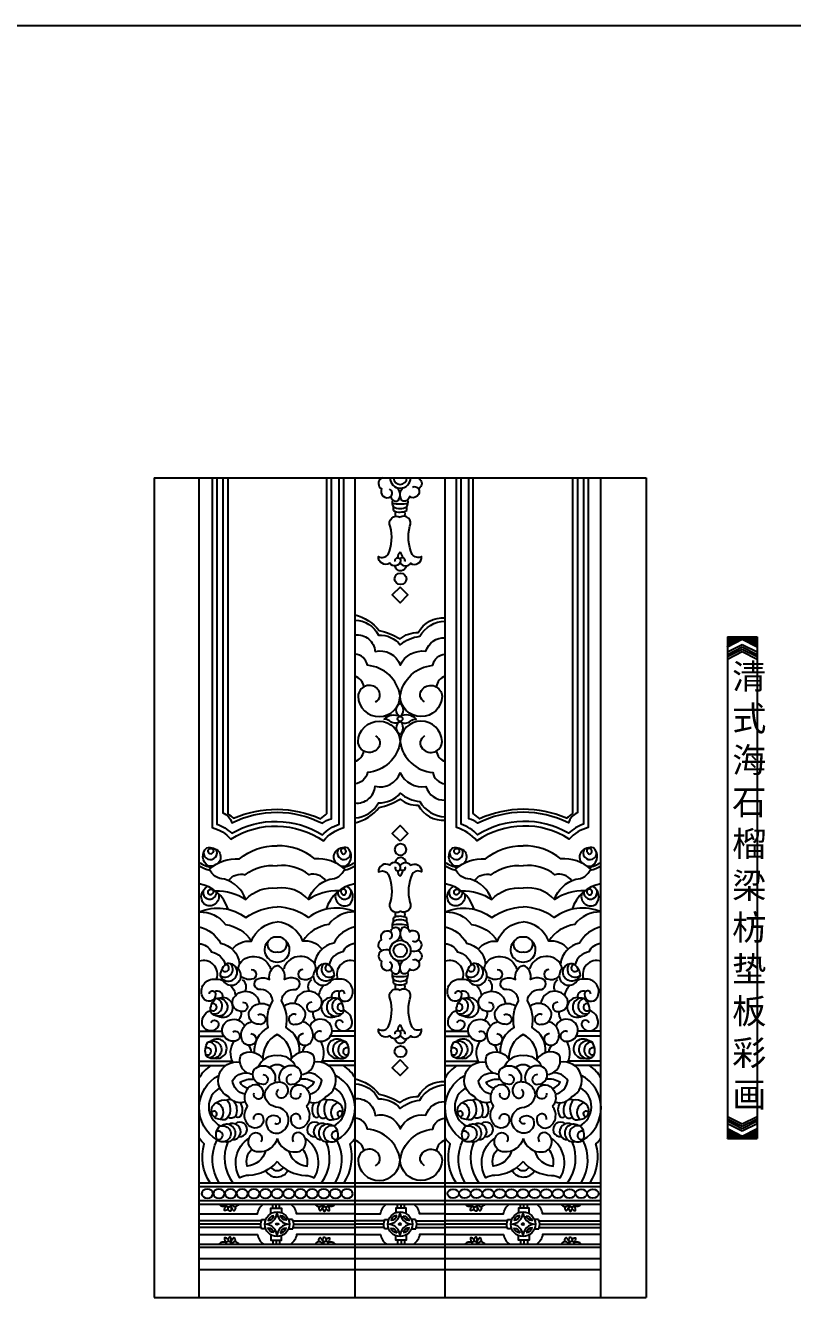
# Model space of a CAD drawing. Extents: x -66030 to 95157, y -13132 to 45879.
# Drawn here: x -26928 to -25992, y 4383 to 5934 of the extents above; entities that cross this region are included whole.
import ezdxf

# ---------------------------------------------------------------- set-up
doc = ezdxf.new("R2010")
doc.units = 0
doc.header["$LTSCALE"] = 100
doc.header["$MEASUREMENT"] = 0
for name, color, linetype in [('3', 11, 'CONTINUOUS'), ('4', 121, 'CONTINUOUS'), ('7', 105, 'CONTINUOUS'), ('TEXT', 105, 'CONTINUOUS')]:
    doc.layers.add(name, color=color, linetype=linetype)
doc.styles.add('HZ', font='simhei.ttf')

# ---------------------------------------------------------------- blocks, each defined once
blk = doc.blocks.new('A$C7AD23650')
at = {"layer": '3'}
for p, q in [((55, 325.1), (83.1, 325.1)), ((55, 318.8), (85.2, 318.8)), ((245, 318.8), (214.8, 318.8)), ((245, 325.1), (216.9, 325.1)), ((355, 325.1), (383.1, 325.1)), ((355, 318.8), (385.2, 318.8)), ((545, 318.8), (514.8, 318.8)), ((545, 325.1), (516.9, 325.1)), ((55, 288.5), (95.2, 288.5)), ((55, 283.1), (87.3, 283.1)), ((245, 288.5), (204.8, 288.5)), ((245, 283.1), (212.7, 283.1)), ((355, 288.5), (395.2, 288.5)), ((355, 283.1), (387.3, 283.1)), ((545, 288.5), (504.8, 288.5)), ((545, 283.1), (512.7, 283.1)), ((55, 139.9), (545, 139.9)), ((55, 135.5), (545, 135.5)), ((55, 118.4), (545, 118.4)), ((55, 114), (545, 114)), ((144.7, 108.9), (144.7, 114)), ((148.9, 108.9), (148.9, 114)), ((153.1, 108.9), (153.1, 114)), ((296.9, 108.9), (296.9, 114)), ((301.1, 108.9), (301.1, 114)), ((305.3, 108.9), (305.3, 114)), ((446.9, 108.9), (446.9, 114)), ((451.1, 108.9), (451.1, 114)), ((455.3, 108.9), (455.3, 114)), ((130.3, 93.5), (55, 93.5)), ((169.7, 93.5), (245, 93.5)), ((280.3, 93.5), (245, 93.5)), ((319.7, 93.5), (355, 93.5)), ((430.3, 93.5), (355, 93.5)), ((469.7, 93.5), (545, 93.5)), ((129.6, 89.5), (55, 89.5)), ((130.2, 85.6), (55, 85.6)), ((169.8, 85.6), (245, 85.6)), ((170.4, 89.5), (245, 89.5)), ((279.6, 89.5), (245, 89.5)), ((280.2, 85.6), (245, 85.6)), ((319.8, 85.6), (355, 85.6)), ((320.4, 89.5), (355, 89.5)), ((429.6, 89.5), (355, 89.5)), ((430.2, 85.6), (355, 85.6)), ((469.8, 85.6), (545, 85.6)), ((470.4, 89.5), (545, 89.5)), ((55, 65.1), (545, 65.1)), ((144.7, 70.1), (144.7, 65.1)), ((148.9, 70.1), (148.9, 65.1)), ((153.1, 70.1), (153.1, 65.1)), ((296.9, 70.1), (296.9, 65.1)), ((301.1, 70.1), (301.1, 65.1)), ((305.3, 70.1), (305.3, 65.1)), ((446.9, 70.1), (446.9, 65.1)), ((451.1, 70.1), (451.1, 65.1)), ((455.3, 70.1), (455.3, 65.1)), ((55, 61.7), (545, 61.7)), ((55, 47.7), (545, 47.7)), ((55, 34.2), (545, 34.2))]:
    blk.add_line(p, q, dxfattribs=at)
for points in [[(70.7, 1000), (70.7, 573.3, -0.144942), (93.7, 559.3, -0.303283), (206.4, 557, -0.160674), (231.3, 573.3), (231.3, 1000)], [(76.4, 1000), (76.4, 577.5, -0.101346), (94.6, 566.4, -0.278829), (205.4, 564.5, -0.11463), (225.6, 577.5), (225.6, 1000)], [(83.6, 1000), (83.6, 591.5, -0.239525), (94.6, 579, -0.239164), (205.2, 578.6, -0.133962), (216.3, 584.1), (216.3, 1000)], [(89.9, 1000), (89.9, 590.4, 0.01542), (97, 584.7, -0.212048), (203, 584.1, 0.016851), (210.8, 590.4), (210.8, 1000)], [(278.4, 1000, 0.022988), (277.4, 999.5, 0.607713), (277.5, 986.8, 0.778344), (288.6, 977.1, 0.538411), (297.7, 972.3, 0.433934), (295.1, 988.5)], [(321.6, 1000, -0.022988), (322.6, 999.5, -0.607713), (322.5, 986.8, -0.778344), (311.4, 977.1, -0.538411), (302.3, 972.3, -0.4155), (304.3, 988.1, -0.4155)], [(529.3, 1000), (529.3, 573.3, 0.144942), (506.3, 559.3, 0.303283), (393.6, 557, 0.160674), (368.7, 573.3), (368.7, 1000)], [(523.6, 1000), (523.6, 577.5, 0.101346), (505.4, 566.4, 0.278829), (394.6, 564.5, 0.11463), (374.4, 577.5), (374.4, 1000)], [(516.4, 1000), (516.4, 591.5, 0.239525), (505.4, 579, 0.239164), (394.8, 578.6, 0.133962), (383.7, 584.1), (383.7, 1000)], [(510.1, 1000), (510.1, 590.4, -0.01542), (503, 584.7, 0.212048), (397, 584.1, -0.016851), (389.2, 590.4), (389.2, 1000)], [(294.3, 897.9, -1.374883), (300.5, 898.7, -0.71674), (287.4, 895.9, -0.622522), (273.7, 904.1, 0.398775), (285.3, 906.6, 0.174498), (288, 940.9, -0.756479), (300, 951.9)], [(300, 896.9, 0.621469), (312.6, 895.9, 0.622522), (326.3, 904.1, -0.398775), (314.7, 906.6, -0.174498), (312, 940.9, 0.756479), (300, 951.9)], [(305.7, 897.9, 0.936639), (300, 901.1, 0.936639)], [(307.4, 892.4, -0.330364), (301.7, 886.6, -0.435123), (294.1, 892.4, -0.435123)], [(245, 832.7, -0.168603), (274.4, 813.8, -0.092819), (300, 803.6, -0.183245), (322.1, 811.2, -0.301285), (355, 829.2)], [(245, 826.5, -0.270596), (273.7, 808.2, -0.231525), (300.2, 796.4, -0.146578), (324, 806.7, -0.261782), (355, 825.3)], [(245, 808.4, -0.42674), (269.5, 788.1, -0.395085), (300, 771.5, -0.32718), (331.5, 788.5, -0.343086), (355, 804.9)], [(270.1, 726.7, 0.513493), (272.6, 742.3, 0.67295), (248.8, 733.6, 0.979265), (300, 733.9, 0.349261), (260.1, 771.3, 0.347205), (245, 784.8)], [(329.9, 726.7, -0.513493), (327.4, 742.3, -0.67295), (351.2, 733.6, -0.979265), (300, 733.9, -0.349261), (339.9, 771.3, -0.347205), (355, 784.8)], [(270.1, 685.1, -0.513493), (272.6, 669.5, -0.67295), (248.8, 678.2, -0.979265), (300, 677.9, -0.349261), (260.1, 640.5, -0.347205), (245, 626.9)], [(300, 702.9, -0.372567), (287, 703.5, 0.161904), (280.4, 705.7, -0.337753), (300, 708.9, -0.337753)], [(300, 702.9, 0.372567), (313, 703.5, -0.161904), (319.6, 705.7, 0.337753), (300, 708.9, 0.337753)], [(329.9, 685.1, 0.513493), (327.4, 669.5, 0.67295), (351.2, 678.2, 0.979265), (300, 677.9, 0.349261), (339.9, 640.5, 0.347205), (355, 626.9)], [(245, 603.4, 0.42674), (269.5, 623.7, 0.395085), (300, 640.3, 0.32718), (331.5, 623.3, 0.343086), (355, 606.9)], [(245, 585.3, 0.270596), (273.7, 603.6, 0.231525), (300.2, 615.3, 0.146578), (324, 605.1, 0.261782), (355, 586.5)], [(245, 579.1, 0.168603), (274.4, 597.9, 0.092819), (300, 608.2, 0.183245), (322.1, 600.6, 0.301285), (355, 582.6)], [(72.3, 526.5, -0.144837), (65.9, 526.8, -0.492544), (64.1, 548.7, -0.26723), (79.2, 543.9, -0.33806), (78.2, 530, -0.33806)], [(111.8, 485.6, 0.233959), (85.7, 510.6, -0.302005), (67.5, 522.6, -0.209169), (104, 535.1, -0.180967), (150, 551.1, -0.180967)], [(188.2, 485.6, -0.233959), (214.3, 510.6, 0.302005), (232.5, 522.6, 0.209169), (196, 535.1, 0.180967), (150, 551.1, 0.180967)], [(227.7, 526.5, 0.144837), (234.1, 526.8, 0.492544), (235.9, 548.7, 0.26723), (220.8, 543.9, 0.33806), (221.8, 530, 0.33806)], [(372.3, 526.5, -0.144837), (365.9, 526.8, -0.492544), (364.1, 548.7, -0.26723), (379.2, 543.9, -0.33806), (378.2, 530, -0.33806)], [(411.8, 485.6, 0.233959), (385.7, 510.6, -0.302005), (367.5, 522.6, -0.209169), (404, 535.1, -0.180967), (450, 551.1, -0.180967)], [(488.2, 485.6, -0.233959), (514.3, 510.6, 0.302005), (532.5, 522.6, 0.209169), (496, 535.1, 0.180967), (450, 551.1, 0.180967)], [(527.7, 526.5, 0.144837), (534.1, 526.8, 0.492544), (535.9, 548.7, 0.26723), (520.8, 543.9, 0.33806), (521.8, 530, 0.33806)], [(294.3, 525.4, 1.374883), (300.5, 524.6, 0.71674), (287.4, 527.4, 0.622522), (273.7, 519.2, -0.398775), (285.3, 516.7, -0.174498), (288, 482.4, 0.756479), (300, 471.4)], [(307.4, 530.9, 0.330364), (301.7, 536.7, 0.435123), (294.1, 530.9, 0.435123)], [(300, 526.4, -0.621469), (312.6, 527.4, -0.622522), (326.3, 519.2, 0.398775), (314.7, 516.7, 0.174498), (312, 482.4, -0.756479), (300, 471.4)], [(90.9, 508.6, -0.318142), (111.1, 515.9, -0.199942), (150, 526.7, -0.199942)], [(209.1, 508.6, 0.318142), (188.9, 515.9, 0.199942), (150, 526.7, 0.199942)], [(305.7, 525.4, -0.936639), (300, 522.3, -0.936639)], [(390.9, 508.6, -0.318142), (411.1, 515.9, -0.199942), (450, 526.7, -0.199942)], [(509.1, 508.6, 0.318142), (488.9, 515.9, 0.199942), (450, 526.7, 0.199942)], [(78.5, 492.7, -0.718968), (61, 480, -0.492544), (65.3, 501.6, -0.492544)], [(74.8, 496.3, -0.154117), (111.8, 485.6, -0.248551), (150, 499.4, -0.248551)], [(225.2, 496.3, 0.154117), (188.2, 485.6, 0.248551), (150, 499.4, 0.248551)], [(221.5, 492.7, 0.718968), (239, 480, 0.492544), (234.7, 501.6, 0.492544)], [(378.5, 492.7, -0.718968), (361, 480, -0.492544), (365.3, 501.6, -0.492544)], [(374.8, 496.3, -0.154117), (411.8, 485.6, -0.248551), (450, 499.4, -0.248551)], [(525.2, 496.3, 0.154117), (488.2, 485.6, 0.248551), (450, 499.4, 0.248551)], [(521.5, 492.7, 0.718968), (539, 480, 0.492544), (534.7, 501.6, 0.492544)], [(55, 470.5, -0.270904), (111.9, 463.6, -0.14965), (150, 476.5, -0.14965)], [(55, 470.5, -0.243542), (87, 455.2, -0.217148), (118.6, 434.8)], [(245, 470.5, 0.270904), (188.1, 463.6, 0.14965), (150, 476.5, 0.14965)], [(245, 470.5, 0.243542), (213, 455.2, 0.217148), (181.4, 434.8)], [(355, 470.5, -0.270904), (411.9, 463.6, -0.14965), (450, 476.5, -0.14965)], [(355, 470.5, -0.243542), (387, 455.2, -0.217148), (418.6, 434.8)], [(545, 470.5, 0.270904), (488.1, 463.6, 0.14965), (450, 476.5, 0.14965)], [(545, 470.5, 0.243542), (513, 455.2, 0.217148), (481.4, 434.8)], [(55, 452.2, -0.218162), (81, 432.5, -0.3242), (104.3, 407.1)], [(95.2, 425.2, -0.248361), (118.6, 434.8, -0.28175), (150, 458.4, -0.278995)], [(204.8, 425.2, 0.248361), (181.4, 434.8, 0.28175), (150, 458.4, 0.278995)], [(245, 452.2, 0.218162), (219, 432.5, 0.3242), (195.7, 407.1)], [(278.4, 423.3, -0.022988), (277.4, 423.8, -0.607713), (277.5, 436.5, -0.778344), (288.6, 446.2, -0.538411), (297.7, 451.1, -0.433934), (295.1, 434.8)], [(312.9, 423.1, 0.217049), (322.6, 423.8, 0.607713), (322.5, 436.5, 0.778344), (311.4, 446.2, 0.538411), (302.3, 451.1, 0.4155), (304.3, 435.2, 0.4155)], [(355, 452.2, -0.218162), (381, 432.5, -0.3242), (404.3, 407.1)], [(395.2, 425.2, -0.248361), (418.6, 434.8, -0.28175), (450, 458.4, -0.278995)], [(504.8, 425.2, 0.248361), (481.4, 434.8, 0.28175), (450, 458.4, 0.278995)], [(545, 452.2, 0.218162), (519, 432.5, 0.3242), (495.7, 407.1)], [(55, 431.7, -0.296073), (69.7, 421.6, -0.309907), (86.8, 405.8)], [(245, 431.7, 0.296073), (230.3, 421.6, 0.309907), (213.2, 405.8)], [(287.6, 423.3, 0.228396), (277.4, 422.8, 0.607713), (277.5, 410.2, 0.778344), (288.6, 400.5, 0.538411), (297.7, 395.6, 0.433934), (295.1, 411.8)], [(321.6, 423.3, -0.022988), (322.6, 422.8, -0.607713), (322.5, 410.2, -0.778344), (311.4, 400.5, -0.538411), (302.3, 395.6, -0.4155), (304.3, 411.4, -0.4155)], [(355, 431.7, -0.296073), (369.7, 421.6, -0.309907), (386.8, 405.8)], [(545, 431.7, 0.296073), (530.3, 421.6, 0.309907), (513.2, 405.8)], [(102.8, 400.7, -0.142066), (104.6, 407.7, -0.615702), (142, 401)], [(122.6, 298.8, -0.301709), (139.1, 329.3, -0.188393), (144.6, 362.2, 0.438825), (127.2, 375.8, -0.761158), (127.8, 389.4, -0.20401), (140.8, 388.1, -0.372331), (150, 405.3, -0.372331)], [(177.4, 298.8, 0.301709), (160.9, 329.3, 0.188393), (155.4, 362.2, -0.438825), (172.8, 375.8, 0.761158), (172.2, 389.4, 0.20401), (159.2, 388.1, 0.372331), (150, 405.3, 0.372331)], [(197.2, 400.7, 0.142066), (195.4, 407.7, 0.615702), (158, 401)], [(402.8, 400.7, -0.142066), (404.6, 407.7, -0.615702), (442, 401)], [(422.6, 298.8, -0.301709), (439.1, 329.3, -0.188393), (444.6, 362.2, 0.438825), (427.2, 375.8, -0.761158), (427.8, 389.4, -0.20401), (440.8, 388.1, -0.372331), (450, 405.3, -0.372331)], [(477.4, 298.8, 0.301709), (460.9, 329.3, 0.188393), (455.4, 362.2, -0.438825), (472.8, 375.8, 0.761158), (472.2, 389.4, 0.20401), (459.2, 388.1, 0.372331), (450, 405.3, 0.372331)], [(497.2, 400.7, 0.142066), (495.4, 407.7, 0.615702), (458, 401)], [(67.5, 370.6, -1.043854), (74.9, 369.9, -0.798648), (59.9, 365.5, -0.585337), (72.6, 388.4, -0.116131), (83.8, 387, -0.116131)], [(118.5, 400.2, -0.977077), (118.8, 388.3, -0.279055), (105.9, 392.6, -0.279055)], [(181.5, 400.2, 0.977077), (181.2, 388.3, 0.279055), (194.1, 392.6, 0.279055)], [(232.5, 370.6, 1.043854), (225.1, 369.9, 0.798648), (240.1, 365.5, 0.585337), (227.4, 388.4, 0.116131), (216.2, 387, 0.116131)], [(367.5, 370.6, -1.043854), (374.9, 369.9, -0.798648), (359.9, 365.5, -0.585337), (372.6, 388.4, -0.116131), (383.8, 387, -0.116131)], [(418.5, 400.2, -0.977077), (418.8, 388.3, -0.279055), (405.9, 392.6, -0.279055)], [(481.5, 400.2, 0.977077), (481.2, 388.3, 0.279055), (494.1, 392.6, 0.279055)], [(532.5, 370.6, 1.043854), (525.1, 369.9, 0.798648), (540.1, 365.5, 0.585337), (527.4, 388.4, 0.116131), (516.2, 387, 0.116131)], [(93, 381, -0.143525), (99.4, 368.6)], [(107.8, 360.2, -1.146999), (107.1, 349.1, -0.531474), (96, 363.5, -0.768146), (128.4, 358.6)], [(192.2, 360.2, 1.146999), (192.9, 349.1, 0.531474), (204, 363.5, 0.768146), (171.6, 358.6)], [(207, 381, 0.143525), (200.6, 368.6)], [(294.3, 321.2, -1.374883), (300.5, 322, -0.71674), (287.4, 319.2, -0.622522), (273.7, 327.4, 0.398775), (285.3, 329.9, 0.174498), (288, 364.2, -0.756479), (300, 375.2)], [(300, 320.2, 0.621469), (312.6, 319.2, 0.622522), (326.3, 327.4, -0.398775), (314.7, 329.9, -0.174498), (312, 364.2, 0.756479), (300, 375.2)], [(393, 381, -0.143525), (399.4, 368.6)], [(407.8, 360.2, -1.146999), (407.1, 349.1, -0.531474), (396, 363.5, -0.768146), (428.4, 358.6)], [(492.2, 360.2, 1.146999), (492.9, 349.1, 0.531474), (504, 363.5, 0.768146), (471.6, 358.6)], [(507, 381, 0.143525), (500.6, 368.6)], [(126.6, 344.9, -1.492313), (128.1, 333.5, -0.478662), (115.5, 347.7, -0.503853), (141.3, 355.5, -0.503853)], [(173.4, 344.9, 1.492313), (171.9, 333.5, 0.478662), (184.5, 347.7, 0.503853), (158.7, 355.5, 0.503853)], [(426.6, 344.9, -1.492313), (428.1, 333.5, -0.478662), (415.5, 347.7, -0.503853), (441.3, 355.5, -0.503853)], [(473.4, 344.9, 1.492313), (471.9, 333.5, 0.478662), (484.5, 347.7, 0.503853), (458.7, 355.5, 0.503853)], [(69.5, 335.1, -0.967728), (78.6, 332.4, -0.676512), (59.2, 331.5, -0.411612), (68.8, 350.2, -0.407549)], [(230.5, 335.1, 0.967728), (221.4, 332.4, 0.676512), (240.8, 331.5, 0.411612), (231.2, 350.2, 0.407549)], [(369.5, 335.1, -0.967728), (378.6, 332.4, -0.676512), (359.2, 331.5, -0.411612), (368.8, 350.2, -0.407549)], [(530.5, 335.1, 0.967728), (521.4, 332.4, 0.676512), (540.8, 331.5, 0.411612), (531.2, 350.2, 0.407549)], [(95.9, 324.3, -1.174325), (99.3, 313, -0.964778), (92.6, 338.9, -0.363725), (110.2, 331.2)], [(117.8, 322, -0.882746), (119.2, 308.5, -0.408674), (107.5, 313.5, -0.464384), (119.3, 336.7)], [(182.2, 322, 0.882746), (180.8, 308.5, 0.408674), (192.5, 313.5, 0.464384), (180.7, 336.7)], [(204.1, 324.3, 1.174325), (200.7, 313, 0.964778), (207.4, 338.9, 0.363725), (189.8, 331.2)], [(395.9, 324.3, -1.174325), (399.3, 313, -0.964778), (392.6, 338.9, -0.363725), (410.2, 331.2)], [(417.8, 322, -0.882746), (419.2, 308.5, -0.408674), (407.5, 313.5, -0.464384), (419.3, 336.7)], [(482.2, 322, 0.882746), (480.8, 308.5, 0.408674), (492.5, 313.5, 0.464384), (480.7, 336.7)], [(504.1, 324.3, 1.174325), (500.7, 313, 0.964778), (507.4, 338.9, 0.363725), (489.8, 331.2)], [(307.4, 315.7, -0.330364), (301.7, 309.9, -0.435123), (294.1, 315.7, -0.435123)], [(305.7, 321.2, 0.936639), (300, 324.4, 0.936639)], [(119.8, 272.2, -0.500685), (106, 296.3, -0.413911), (132.8, 291.3)], [(180.2, 272.2, 0.500685), (194, 296.3, 0.413911), (167.2, 291.3)], [(419.8, 272.2, -0.500685), (406, 296.3, -0.413911), (432.8, 291.3)], [(480.2, 272.2, 0.500685), (494, 296.3, 0.413911), (467.2, 291.3)], [(111, 238.8, -0.330786), (90.5, 245.1, -0.867877), (104.7, 287.1)], [(132.4, 272, -1.14868), (131.5, 260.2, -0.5582), (122.1, 278.1, -0.814756), (146.9, 263.4)], [(167.6, 272, 1.14868), (168.5, 260.2, 0.5582), (177.9, 278.1, 0.814756), (153.1, 263.4)], [(189, 238.8, 0.330786), (209.5, 245.1, 0.867877), (195.3, 287.1)], [(411, 238.8, -0.330786), (390.5, 245.1, -0.867877), (404.7, 287.1)], [(432.4, 272, -1.14868), (431.5, 260.2, -0.5582), (422.1, 278.1, -0.814756), (446.9, 263.4)], [(467.6, 272, 1.14868), (468.5, 260.2, 0.5582), (477.9, 278.1, 0.814756), (453.1, 263.4)], [(489, 238.8, 0.330786), (509.5, 245.1, 0.867877), (495.3, 287.1)], [(79.3, 139.9, -0.268718), (77, 192.3, -0.585413), (79, 271.1)], [(110.7, 248.1, -0.325054), (95.5, 264.8, -0.279885), (113.8, 274.1)], [(114.2, 255.1, -0.211226), (104.8, 262.6, -0.164638), (121.8, 266.5)], [(185.8, 255.1, 0.211226), (195.2, 262.6, 0.164638), (178.2, 266.5)], [(189.3, 248.1, 0.325054), (204.5, 264.8, 0.279885), (186.2, 274.1)], [(220.7, 139.9, 0.268718), (223, 192.3, 0.585413), (221, 271.1)], [(245, 266.9, -0.168603), (274.4, 248.1, -0.092819), (300, 237.8, -0.183245), (322.1, 245.4, -0.301285), (355, 263.4)], [(379.3, 139.9, -0.268718), (377, 192.3, -0.585413), (379, 271.1)], [(410.7, 248.1, -0.325054), (395.5, 264.8, -0.279885), (413.8, 274.1)], [(414.2, 255.1, -0.211226), (404.8, 262.6, -0.164638), (421.8, 266.5)], [(485.8, 255.1, 0.211226), (495.2, 262.6, 0.164638), (478.2, 266.5)], [(489.3, 248.1, 0.325054), (504.5, 264.8, 0.279885), (486.2, 274.1)], [(520.7, 139.9, 0.268718), (523, 192.3, 0.585413), (521, 271.1)], [(121.5, 249.3, 1.052729), (133.1, 247.6, 0.687027), (117, 257.7, 0.425033), (114, 233.2)], [(147.3, 212.6, 0.831824), (153, 219, 0.427053), (138, 218.6, 0.809719), (157.5, 203.4, 0.643872), (151.5, 232, -0.368694), (134.9, 247.2, -0.461683), (156.4, 262.5, -0.604533), (158.7, 244.4, -1.009694), (151.9, 253.9, -1.009694)], [(178.5, 249.3, -1.052729), (166.9, 247.6, -0.687027), (183, 257.7, -0.425033), (186, 233.2)], [(245, 260.7, -0.270596), (273.7, 242.4, -0.231525), (300.2, 230.6, -0.146578), (324, 240.9, -0.261782), (355, 259.5)], [(421.5, 249.3, 1.052729), (433.1, 247.6, 0.687027), (417, 257.7, 0.425033), (414, 233.2)], [(452.7, 212.6, -0.831824), (447, 219, -0.427053), (462, 218.6, -0.809719), (442.5, 203.4, -0.643872), (448.5, 232, 0.368694), (465.1, 247.2, 0.461683), (443.6, 262.5, 0.604533), (441.3, 244.4, 1.009694), (448.1, 253.9, 1.009694)], [(478.5, 249.3, -1.052729), (466.9, 247.6, -0.687027), (483, 257.7, -0.425033), (486, 233.2)], [(76.2, 238, -0.224243), (89.1, 240.7, -0.308777), (90.1, 220, -0.401958), (81, 217.4)], [(97.3, 239.5, -0.263524), (99.2, 221.2, -0.407376), (90.1, 220)], [(104.8, 237.8, -0.301709), (105, 221, -0.424725), (99.2, 221.2, -0.424725)], [(121.5, 217.2, -1.052729), (133.1, 218.8, -0.687027), (117, 208.8, -0.425033), (114, 233.2)], [(178.5, 217.2, 1.052729), (166.9, 218.8, 0.687027), (183, 208.8, 0.425033), (186, 233.2)], [(195.2, 237.8, 0.301709), (195, 221, 0.424725), (200.8, 221.2, 0.424725)], [(202.7, 239.5, 0.263524), (200.8, 221.2, 0.407376), (209.9, 220)], [(223.8, 238, 0.224243), (210.9, 240.7, 0.308777), (209.9, 220, 0.401958), (219, 217.4)], [(245, 242.6, -0.42674), (269.5, 222.3, -0.395085), (300, 205.7, -0.32718), (331.5, 222.7, -0.343086), (355, 239.1)], [(376.2, 238, -0.224243), (389.1, 240.7, -0.308777), (390.1, 220, -0.401958), (381, 217.4)], [(397.3, 239.5, -0.263524), (399.2, 221.2, -0.407376), (390.1, 220)], [(404.8, 237.8, -0.301709), (405, 221, -0.424725), (399.2, 221.2, -0.424725)], [(421.5, 217.2, -1.052729), (433.1, 218.8, -0.687027), (417, 208.8, -0.425033), (414, 233.2)], [(478.5, 217.2, 1.052729), (466.9, 218.8, 0.687027), (483, 208.8, 0.425033), (486, 233.2)], [(495.2, 237.8, 0.301709), (495, 221, 0.424725), (500.8, 221.2, 0.424725)], [(502.7, 239.5, 0.263524), (500.8, 221.2, 0.407376), (509.9, 220)], [(523.8, 238, 0.224243), (510.9, 240.7, 0.308777), (509.9, 220, 0.401958), (519, 217.4)], [(270.1, 160.9, 0.513493), (272.6, 176.5, 0.67295), (248.8, 167.8, 0.979265), (300, 168.1, 0.349261), (260.1, 205.5, 0.347205), (245, 219)], [(329.9, 160.9, -0.513493), (327.4, 176.5, -0.67295), (351.2, 167.8, -0.979265), (300, 168.1, -0.349261), (339.9, 205.5, -0.347205), (355, 219)], [(68.3, 139.9, -0.217152), (61.1, 187.4, -0.05955), (55, 194.5)], [(150, 166.2, -0.216315), (115.4, 149, 0.15122), (104.7, 145.9, -0.405761), (115.9, 194.6)], [(150, 194.2, -0.368634), (126.8, 177.7, -0.656915), (118.8, 199, -0.917476), (130.3, 189.9, -0.917476)], [(150, 194.2, 0.368634), (173.2, 177.7, 0.656915), (181.2, 199, 0.917476), (169.7, 189.9, 0.917476)], [(150, 166.2, 0.216315), (184.6, 149, -0.15122), (195.3, 145.9, 0.405761), (184.1, 194.6)], [(231.7, 139.9, 0.217152), (238.9, 187.4, 0.05955), (245, 194.5)], [(368.3, 139.9, -0.217152), (361.1, 187.4, -0.05955), (355, 194.5)], [(450, 166.2, -0.216315), (415.4, 149, 0.15122), (404.7, 145.9, -0.405761), (415.9, 194.6)], [(450, 194.2, -0.368634), (426.8, 177.7, -0.656915), (418.8, 199, -0.917476), (430.3, 189.9, -0.917476)], [(450, 194.2, 0.368634), (473.2, 177.7, 0.656915), (481.2, 199, 0.917476), (469.7, 189.9, 0.917476)], [(450, 166.2, 0.216315), (484.6, 149, -0.15122), (495.3, 145.9, 0.405761), (484.1, 194.6)], [(531.7, 139.9, 0.217152), (538.9, 187.4, 0.05955), (545, 194.5)], [(136, 178.9, -0.310235), (113.5, 160.5, -0.261561), (119, 180.9, -0.261561)], [(164, 178.9, 0.310235), (186.5, 160.5, 0.261561), (181, 180.9, 0.261561)], [(436, 178.9, -0.310235), (413.5, 160.5, -0.261561), (419, 180.9, -0.261561)], [(464, 178.9, 0.310235), (486.5, 160.5, 0.261561), (481, 180.9, 0.261561)], [(55, 102), (126.2, 102, -0.206223), (133.3, 114)], [(90.1, 108.4, -0.305876), (86, 106.2, -0.218971), (87.9, 112)], [(93.3, 112, -0.265395), (93.1, 105.3, -0.534447), (90.6, 110.6, -0.412518)], [(98.6, 111.1, -0.402666), (97.3, 105.7, -0.08681), (93.3, 112, -0.261775)], [(245, 102), (173.8, 102, 0.206223), (166.7, 114)], [(201.4, 111.1, 0.402666), (202.7, 105.7, 0.08681), (206.7, 112, 0.261775)], [(206.7, 112, 0.265395), (206.9, 105.3, 0.534447), (209.4, 110.6, 0.412518)], [(209.9, 108.4, 0.305876), (214, 106.2, 0.218971), (212.1, 112)], [(245, 102), (276.2, 102, -0.206223), (283.3, 114)], [(355, 102), (323.8, 102, 0.206223), (316.7, 114)], [(355, 102), (426.2, 102, -0.206223), (433.3, 114)], [(390.1, 108.4, -0.305876), (386, 106.2, -0.218971), (387.9, 112)], [(393.3, 112, -0.265395), (393.1, 105.3, -0.534447), (390.6, 110.6, -0.412518)], [(398.6, 111.1, -0.402666), (397.3, 105.7, -0.08681), (393.3, 112, -0.261775)], [(545, 102), (473.8, 102, 0.206223), (466.7, 114)], [(501.4, 111.1, 0.402666), (502.7, 105.7, 0.08681), (506.7, 112, 0.261775)], [(506.7, 112, 0.265395), (506.9, 105.3, 0.534447), (509.4, 110.6, 0.412518)], [(509.9, 108.4, 0.305876), (514, 106.2, 0.218971), (512.1, 112)], [(55, 77), (126.2, 77, 0.206223), (133.3, 65.1)], [(90.1, 70.7, 0.305876), (86, 72.9, 0.218971), (87.9, 67.1)], [(93.3, 67, 0.265395), (93.1, 73.8, 0.534447), (90.6, 68.5, 0.412518)], [(98.6, 68, 0.402666), (97.3, 73.4, 0.08681), (93.3, 67, 0.261775)], [(245, 77), (173.8, 77, -0.206223), (166.7, 65.1)], [(201.4, 68, -0.402666), (202.7, 73.4, -0.08681), (206.7, 67, -0.261775)], [(206.7, 67, -0.265395), (206.9, 73.8, -0.534447), (209.4, 68.5, -0.412518)], [(209.9, 70.7, -0.305876), (214, 72.9, -0.218971), (212.1, 67.1)], [(245, 77), (276.2, 77, 0.206223), (283.3, 65.1)], [(355, 77), (323.8, 77, -0.206223), (316.7, 65.1)], [(355, 77), (426.2, 77, 0.206223), (433.3, 65.1)], [(390.1, 70.7, 0.305876), (386, 72.9, 0.218971), (387.9, 67.1)], [(393.3, 67, 0.265395), (393.1, 73.8, 0.534447), (390.6, 68.5, 0.412518)], [(398.6, 68, 0.402666), (397.3, 73.4, 0.08681), (393.3, 67, 0.261775)], [(545, 77), (473.8, 77, -0.206223), (466.7, 65.1)], [(501.4, 68, -0.402666), (502.7, 73.4, -0.08681), (506.7, 67, -0.261775)], [(506.7, 67, -0.265395), (506.9, 73.8, -0.534447), (509.4, 68.5, -0.412518)], [(509.9, 70.7, -0.305876), (514, 72.9, -0.218971), (512.1, 67.1)]]:
    blk.add_lwpolyline(points, format="xyb", dxfattribs=at)
for points in [[(300, 866.5), (290.5, 857.1), (300, 847.6), (309.5, 857.1)], [(300, 556.8), (290.5, 566.2), (300, 575.7), (309.5, 566.2)], [(300, 289.9), (290.5, 280.4), (300, 270.9), (309.5, 280.4)]]:
    blk.add_lwpolyline(points, close=True, dxfattribs=at)
for points in [[(300, 708.9, -0.60848), (300, 724.7, -0.477111)], [(300, 702.9, 0.60848), (300, 687.1, 0.477111)], [(69.1, 541, -1.181235), (71, 547.7, -0.604484)], [(230.9, 541, 1.181235), (229, 547.7, 0.604484)], [(369.1, 541, -1.181235), (371, 547.7, -0.604484)], [(530.9, 541, 1.181235), (529, 547.7, 0.604484)], [(68, 491.3, -1.181235), (71.7, 497.3, -0.604484)], [(232, 491.3, 1.181235), (228.3, 497.3, 0.604484)], [(368, 491.3, -1.181235), (371.7, 497.3, -0.604484)], [(532, 491.3, 1.181235), (528.3, 497.3, 0.604484)], [(89.6, 407.7, 0.268816), (80.5, 392.9, 1.989112)], [(210.4, 407.7, -0.268816), (219.5, 392.9, -1.989112)], [(389.6, 407.7, 0.268816), (380.5, 392.9, 1.989112)], [(510.4, 407.7, -0.268816), (519.5, 392.9, -1.989112)], [(68.9, 348.7, -0.268816), (75.8, 365, -1.989112)], [(231.1, 348.7, 0.268816), (224.2, 365, 1.989112)], [(368.9, 348.7, -0.268816), (375.8, 365, -1.989112)], [(531.1, 348.7, 0.268816), (524.2, 365, 1.989112)], [(64, 294.4, -0.268816), (65.7, 311.7, -1.989112)], [(236, 294.4, 0.268816), (234.3, 311.7, 1.989112)], [(364, 294.4, -0.268816), (365.7, 311.7, -1.989112)], [(536, 294.4, 0.268816), (534.3, 311.7, 1.989112)], [(76.2, 238, -0.523203), (81, 217.4, -0.825432)], [(223.8, 238, 0.523203), (219, 217.4, 0.825432)], [(376.2, 238, -0.523203), (381, 217.4, -0.825432)], [(523.8, 238, 0.523203), (519, 217.4, 0.825432)], [(77, 192.3, -0.36808), (80.9, 209.4, -1.664602)], [(223, 192.3, 0.36808), (219.1, 209.4, 1.664602)], [(377, 192.3, -0.36808), (380.9, 209.4, -1.664602)], [(523, 192.3, 0.36808), (519.1, 209.4, 1.664602)], [(146.1, 99.8, 0.295115), (139, 93.9, 0.338087)], [(153.8, 100.3, -0.295115), (161, 94.5, -0.338087)], [(296.2, 100.3, 0.295115), (289, 94.5, 0.338087)], [(303.9, 99.8, -0.295115), (311, 93.9, -0.338087)], [(446.2, 100.3, 0.295115), (439, 94.5, 0.338087)], [(453.9, 99.8, -0.295115), (461, 93.9, -0.338087)], [(146.1, 79.3, -0.295115), (139, 85.1, -0.338087)], [(148.1, 89.6, -0.485564), (151.9, 89.7, -0.451815)], [(153.8, 78.7, 0.295115), (161, 84.6, 0.338087)], [(296.2, 78.7, -0.295115), (289, 84.6, -0.338087)], [(301.9, 89.6, 0.485564), (298.1, 89.7, 0.451815)], [(303.9, 79.3, 0.295115), (311, 85.1, 0.338087)], [(446.2, 78.7, -0.295115), (439, 84.6, -0.338087)], [(451.9, 89.6, 0.485564), (448.1, 89.7, 0.451815)], [(453.9, 79.3, 0.295115), (461, 85.1, 0.338087)]]:
    blk.add_lwpolyline(points, format="xyb", close=True, dxfattribs=at)
for points in [[(142.5, 102.6), (142.5, 108.9), (155.4, 108.9), (155.4, 103.6)], [(307.5, 102.6), (307.5, 108.9), (294.6, 108.9), (294.6, 103.6)], [(457.5, 102.6), (457.5, 108.9), (444.6, 108.9), (444.6, 103.6)], [(131.1, 95.1), (136, 95.1)], [(168.9, 95.1), (164, 95.1)], [(281.1, 95.1), (286, 95.1)], [(318.9, 95.1), (314, 95.1)], [(431.1, 95.1), (436, 95.1)], [(468.9, 95.1), (464, 95.1)], [(136, 83.9), (131, 83.9)], [(164, 83.9), (169, 83.9)], [(286, 83.9), (281, 83.9)], [(314, 83.9), (319, 83.9)], [(436, 83.9), (431, 83.9)], [(464, 83.9), (469, 83.9)], [(142.5, 76.5), (142.5, 70.1), (155.4, 70.1), (155.4, 75.5)], [(307.5, 76.5), (307.5, 70.1), (294.6, 70.1), (294.6, 75.5)], [(457.5, 76.5), (457.5, 70.1), (444.6, 70.1), (444.6, 75.5)]]:
    blk.add_lwpolyline(points, dxfattribs=at)
for centre, radius in [((300, 705.9), 3), ((300.2, 423.3), 12.6), ((300.2, 423.3), 8.09), ((150, 89.5), 15), ((300, 89.5), 15), ((450, 89.5), 15)]:
    blk.add_circle(centre, radius, dxfattribs=at)
for centre, radius, start, end in [((300.2, 1000), 12.6, 180, 0), ((300.2, 1000), 8.09, 180, 0), ((285, 981.1), 5.34, 312.8551, 66.9886), ((317.8, 982.6), 6.28, 42.1679, 115.3103), ((303.2, 970.6), 12.9, 168.9988, 207.6856), ((299.4, 1019.5), 51.3, 259.9511, 281.4844), ((303.5, 962.4), 11.9, 169.1408, 191.0434), ((300, 978.8), 16.4, 240.0219, 299.9781), ((296.8, 970.6), 12.9, 332.3144, 11.0012), ((296.5, 962.4), 11.9, 349.3359, 10.8592), ((299.9, 975.7), 17.5, 242.439, 298.1017), ((303.6, 956), 9.67, 161.4873, 197.5598), ((296.4, 956), 9.67, 342.4402, 18.5127), ((305.9, 902.3), 9.1, 130.2902, 178.6703), ((294.1, 902.3), 9.1, 1.3297, 49.7098), ((240, 742.6), 16.1, 9.6033, 72.0616), ((360, 742.6), 16.1, 107.9384, 170.3967), ((240, 669.2), 16.1, 287.9384, 350.3967), ((360, 669.2), 16.1, 189.6033, 252.0616), ((68.5, 542.5), 8.22, 174.6564, 32.7282), ((231.5, 542.5), 8.22, 147.2718, 5.3436), ((368.5, 542.5), 8.22, 174.6564, 32.7282), ((531.5, 542.5), 8.22, 147.2718, 5.3436), ((81.1, 573), 49.6, 238.2496, 256.9267), ((218.9, 573), 49.6, 283.0733, 301.7504), ((381.1, 573), 49.6, 238.2496, 256.9267), ((518.9, 573), 49.6, 283.0733, 301.7504), ((76.4, 562.9), 42.2, 239.5482, 258.616), ((223.6, 562.9), 42.2, 281.384, 300.4518), ((305.9, 521), 9.1, 181.3297, 229.7098), ((294.1, 521), 9.1, 310.2902, 358.6703), ((376.4, 562.9), 42.2, 239.5482, 258.616), ((523.6, 562.9), 42.2, 281.384, 300.4518), ((47.6, 460.7), 44.6, 17.0266, 80.4013), ((67.9, 494.3), 8.22, 158.7213, 4.325), ((252.4, 460.7), 44.6, 99.5987, 162.9734), ((232.1, 494.3), 8.22, 175.675, 21.2787), ((347.6, 460.7), 44.6, 17.0266, 80.4013), ((367.9, 494.3), 8.22, 158.7213, 4.325), ((552.4, 460.7), 44.6, 99.5987, 162.9734), ((532.1, 494.3), 8.22, 175.675, 21.2787), ((303.6, 467.3), 9.67, 162.4402, 198.5127), ((296.4, 467.3), 9.67, 341.4873, 17.5598), ((303.2, 452.7), 12.9, 152.3144, 191.0012), ((299.4, 403.8), 51.3, 78.5156, 100.0489), ((303.5, 460.9), 11.9, 168.9566, 190.8592), ((299.9, 447.7), 17.5, 61.8983, 117.561), ((300, 444.5), 16.4, 60.0219, 119.9781), ((296.5, 460.9), 11.9, 349.1408, 10.6641), ((296.8, 452.7), 12.9, 348.9988, 27.6856), ((149.6, 424.2), 14.9, 133.6673, 271.4424), ((147.9, 429.5), 10.2, 78.4951, 165.4939), ((152.1, 429.5), 10.2, 14.5061, 101.5049), ((150.4, 424.2), 14.9, 268.5576, 46.3327), ((285, 442.3), 5.34, 293.0114, 47.1449), ((317.8, 440.7), 6.28, 244.6897, 317.8321), ((449.6, 424.2), 14.9, 133.6673, 271.4424), ((447.9, 429.5), 10.2, 78.4951, 165.4939), ((452.1, 429.5), 10.2, 14.5061, 101.5049), ((450.4, 424.2), 14.9, 268.5576, 46.3327), ((148.1, 431.6), 10.1, 177.3762, 281.0076), ((151.9, 431.6), 10.1, 258.9924, 2.6238), ((448.1, 431.6), 10.1, 177.3762, 281.0076), ((451.9, 431.6), 10.1, 258.9924, 2.6238), ((60.4, 394.3), 16.9, 339.9199, 108.7229), ((86.5, 400.3), 9.49, 230.8883, 49.03), ((86.8, 402.2), 4.43, 200.8659, 77.844), ((213.5, 400.3), 9.49, 130.97, 309.1117), ((213.2, 402.2), 4.43, 102.156, 339.1341), ((239.6, 394.3), 16.9, 71.2771, 200.0801), ((285, 404.4), 5.34, 312.8551, 66.9886), ((317.8, 405.9), 6.28, 42.1679, 115.3103), ((360.4, 394.3), 16.9, 339.9199, 108.7229), ((386.5, 400.3), 9.49, 230.8883, 49.03), ((386.8, 402.2), 4.43, 200.8659, 77.844), ((513.5, 400.3), 9.49, 130.97, 309.1117), ((513.2, 402.2), 4.43, 102.156, 339.1341), ((539.6, 394.3), 16.9, 71.2771, 200.0801), ((94.1, 392.7), 11.8, 196.4369, 65.551), ((205.9, 392.7), 11.8, 114.449, 343.5631), ((303.2, 393.9), 12.9, 168.9988, 207.6856), ((299.4, 442.8), 51.3, 259.9511, 281.4844), ((296.8, 393.9), 12.9, 332.3144, 11.0012), ((394.1, 392.7), 11.8, 196.4369, 65.551), ((505.9, 392.7), 11.8, 114.449, 343.5631), ((76.8, 366.8), 7.07, 352.8, 115.908), ((101.8, 378.8), 10.6, 331.1934, 55.1177), ((198.2, 378.8), 10.6, 124.8823, 208.8066), ((223.2, 366.8), 7.07, 64.092, 187.2), ((303.5, 385.7), 11.9, 169.1408, 191.0434), ((300, 402.1), 16.4, 240.0219, 299.9781), ((299.9, 399), 17.5, 242.439, 298.1017), ((303.6, 379.3), 9.67, 161.4873, 197.5598), ((296.4, 379.3), 9.67, 342.4402, 18.5127), ((296.5, 385.7), 11.9, 349.3359, 10.8592), ((376.8, 366.8), 7.07, 352.8, 115.908), ((401.8, 378.8), 10.6, 331.1934, 55.1177), ((498.2, 378.8), 10.6, 124.8823, 208.8066), ((523.2, 366.8), 7.07, 64.092, 187.2), ((71.8, 354.2), 4.52, 227.8927, 104.8709), ((73.3, 355.7), 9.68, 256.7067, 74.8484), ((84.1, 353.9), 12, 240.1857, 109.2998), ((215.9, 353.9), 12, 70.7002, 299.8143), ((226.7, 355.7), 9.68, 105.1516, 283.2933), ((228.2, 354.2), 4.52, 75.1291, 312.1073), ((371.8, 354.2), 4.52, 227.8927, 104.8709), ((373.3, 355.7), 9.68, 256.7067, 74.8484), ((384.1, 353.9), 12, 240.1857, 109.2998), ((515.9, 353.9), 12, 70.7002, 299.8143), ((526.7, 355.7), 9.68, 105.1516, 283.2933), ((528.2, 354.2), 4.52, 75.1291, 312.1073), ((96.6, 346.1), 9.86, 307.7992, 17.6976), ((203.4, 346.1), 9.86, 162.3024, 232.2008), ((396.6, 346.1), 9.86, 307.7992, 17.6976), ((503.4, 346.1), 9.86, 162.3024, 232.2008), ((305.9, 325.6), 9.1, 130.2902, 178.6703), ((294.1, 325.6), 9.1, 1.3297, 49.7098), ((66.1, 302.2), 9.49, 273.8094, 91.9512), ((76.7, 303.6), 11.8, 257.2884, 126.4025), ((117.8, 298.6), 24.9, 145.421, 207.8998), ((165, 292.4), 32.4, 117.5592, 185.2065), ((135, 292.4), 32.4, 354.7935, 62.4408), ((182.2, 298.6), 24.9, 332.1002, 34.579), ((223.3, 303.6), 11.8, 53.5975, 282.7116), ((233.9, 302.2), 9.49, 88.0488, 266.1906), ((366.1, 302.2), 9.49, 273.8094, 91.9512), ((376.7, 303.6), 11.8, 257.2884, 126.4025), ((417.8, 298.6), 24.9, 145.421, 207.8998), ((465, 292.4), 32.4, 117.5592, 185.2065), ((435, 292.4), 32.4, 354.7935, 62.4408), ((482.2, 298.6), 24.9, 332.1002, 34.579), ((523.3, 303.6), 11.8, 53.5975, 282.7116), ((533.9, 302.2), 9.49, 88.0488, 266.1906), ((65.1, 300.4), 4.43, 244.9954, 121.9736), ((101, 296.9), 18.1, 8.3952, 37.3541), ((147.8, 272.5), 22.7, 84.3358, 156.2231), ((152.2, 272.5), 22.7, 23.7769, 95.6642), ((199, 296.9), 18.1, 142.6459, 171.6048), ((234.9, 300.4), 4.43, 58.0264, 295.0046), ((365.1, 300.4), 4.43, 244.9954, 121.9736), ((401, 296.9), 18.1, 8.3952, 37.3541), ((447.8, 272.5), 22.7, 84.3358, 156.2231), ((452.2, 272.5), 22.7, 23.7769, 95.6642), ((499, 296.9), 18.1, 142.6459, 171.6048), ((534.9, 300.4), 4.43, 58.0264, 295.0046), ((94.5, 245.4), 45.5, 123.9526, 150.2521), ((150.3, 268.7), 15.3, 91.2593, 128.5764), ((149.7, 268.7), 15.3, 51.4236, 88.7407), ((205.5, 245.4), 45.5, 29.7479, 56.0474), ((394.5, 245.4), 45.5, 123.9526, 150.2521), ((450.3, 268.7), 15.3, 91.2593, 128.5764), ((449.7, 268.7), 15.3, 51.4236, 88.7407), ((505.5, 245.4), 45.5, 29.7479, 56.0474), ((92.8, 232.8), 26.2, 118.8254, 243.0605), ((207.2, 232.8), 26.2, 296.9395, 61.1746), ((392.8, 232.8), 26.2, 118.8254, 243.0605), ((507.2, 232.8), 26.2, 296.9395, 61.1746), ((92.4, 234.7), 6.87, 75.4737, 119.1793), ((207.6, 234.7), 6.87, 60.8207, 104.5263), ((392.4, 234.7), 6.87, 75.4737, 119.1793), ((507.6, 234.7), 6.87, 60.8207, 104.5263), ((73.2, 224.1), 3.37, 261.8052, 155.1289), ((226.8, 224.1), 3.37, 24.8711, 278.1948), ((373.2, 224.1), 3.37, 261.8052, 155.1289), ((526.8, 224.1), 3.37, 24.8711, 278.1948), ((78.6, 197.9), 5.04, 244.9954, 121.9736), ((88.5, 200.7), 10.7, 257.2884, 121.9384), ((95.6, 202.4), 10, 268.2216, 119.7651), ((104.5, 205.1), 8.86, 263.647, 129.4497), ((195.5, 205.1), 8.86, 50.5503, 276.353), ((204.4, 202.4), 10, 60.2349, 271.7784), ((211.5, 200.7), 10.7, 58.0616, 282.7116), ((221.4, 197.9), 5.04, 58.0264, 295.0046), ((378.6, 197.9), 5.04, 244.9954, 121.9736), ((388.5, 200.7), 10.7, 257.2884, 121.9384), ((395.6, 202.4), 10, 268.2216, 119.7651), ((404.5, 205.1), 8.86, 263.647, 129.4497), ((495.5, 205.1), 8.86, 50.5503, 276.353), ((504.4, 202.4), 10, 60.2349, 271.7784), ((511.5, 200.7), 10.7, 58.0616, 282.7116), ((521.4, 197.9), 5.04, 58.0264, 295.0046), ((136.4, 170.1), 50.5, 156.6483, 216.6342), ((163.6, 170.1), 50.5, 323.3658, 23.3517), ((240, 176.8), 16.1, 9.6033, 72.0616), ((360, 176.8), 16.1, 107.9384, 170.3967), ((436.4, 170.1), 50.5, 156.6483, 216.6342), ((463.6, 170.1), 50.5, 323.3658, 23.3517), ((150.1, 163.9), 8.96, 213.4671, 325.4924), ((449.9, 163.9), 8.96, 214.5076, 326.5329), ((149.6, 162.6), 15.6, 210.5018, 330.7861), ((450.4, 162.6), 15.6, 209.2139, 329.4982), ((84.9, 119.4), 8.02, 222.2686, 291.1872), ((90.6, 113.9), 3.33, 178.7363, 1.2637), ((98.6, 116.3), 5.23, 207.5497, 333.6127), ((201.4, 116.3), 5.23, 206.3873, 332.4503), ((209.4, 113.9), 3.33, 178.7363, 1.2637), ((215.1, 119.4), 8.02, 248.8128, 317.7314), ((384.9, 119.4), 8.02, 222.2686, 291.1872), ((390.6, 113.9), 3.33, 178.7363, 1.2637), ((398.6, 116.3), 5.23, 207.5497, 333.6127), ((501.4, 116.3), 5.23, 206.3873, 332.4503), ((509.4, 113.9), 3.33, 178.7363, 1.2637), ((515.1, 119.4), 8.02, 248.8128, 317.7314), ((140.9, 89.4), 11.3, 149.5462, 208.7649), ((135.3, 104.3), 14.7, 268.8432, 1.1568), ((164.7, 104.3), 14.7, 178.8432, 271.1568), ((159.1, 89.4), 11.3, 331.2351, 30.4538), ((290.9, 89.4), 11.3, 149.5462, 208.7649), ((285.3, 104.3), 14.7, 268.8432, 1.1568), ((314.7, 104.3), 14.7, 178.8432, 271.1568), ((309.1, 89.4), 11.3, 331.2351, 30.4538), ((440.9, 89.4), 11.3, 149.5462, 208.7649), ((435.3, 104.3), 14.7, 268.8432, 1.1568), ((464.7, 104.3), 14.7, 178.8432, 271.1568), ((459.1, 89.4), 11.3, 331.2351, 30.4538), ((135.3, 74.8), 14.7, 358.8432, 91.1568), ((164.7, 74.8), 14.7, 88.8432, 181.1568), ((285.3, 74.8), 14.7, 358.8432, 91.1568), ((314.7, 74.8), 14.7, 88.8432, 181.1568), ((435.3, 74.8), 14.7, 358.8432, 91.1568), ((464.7, 74.8), 14.7, 88.8432, 181.1568), ((84.9, 59.7), 8.02, 68.8128, 137.7314), ((90.6, 65.1), 3.33, 358.7363, 181.2637), ((98.6, 62.8), 5.23, 26.3873, 152.4503), ((201.4, 62.8), 5.23, 27.5497, 153.6127), ((209.4, 65.1), 3.33, 358.7363, 181.2637), ((215.1, 59.7), 8.02, 42.2686, 111.1872), ((384.9, 59.7), 8.02, 68.8128, 137.7314), ((390.6, 65.1), 3.33, 358.7363, 181.2637), ((398.6, 62.8), 5.23, 26.3873, 152.4503), ((501.4, 62.8), 5.23, 27.5497, 153.6127), ((509.4, 65.1), 3.33, 358.7363, 181.2637), ((515.1, 59.7), 8.02, 42.2686, 111.1872)]:
    blk.add_arc(centre, radius, start, end, dxfattribs=at)
for centre, major_axis, ratio in [((300.5, 876.8), (-7.19, -0.04), 0.95665), ((300.5, 300.1), (-7.19, -0.04), 0.95665), ((364.7, 126.8), (-6.99, 0.11), 0.791241), ((378.9, 126.8), (-6.99, 0.11), 0.791241), ((393.1, 126.8), (-6.99, 0.11), 0.791241), ((407.3, 126.8), (-6.99, 0.11), 0.791241), ((421.5, 126.8), (-6.99, 0.11), 0.791241), ((435.7, 126.8), (-6.99, 0.11), 0.791241), ((449.9, 126.8), (-6.99, 0.11), 0.791241), ((464.1, 126.8), (-6.99, 0.11), 0.791241), ((478.3, 126.8), (-6.99, 0.11), 0.791241), ((492.5, 126.8), (-6.99, 0.11), 0.791241), ((506.7, 126.8), (-6.99, 0.11), 0.791241), ((520.9, 126.8), (-6.99, 0.11), 0.791241), ((535.1, 126.8), (-6.99, 0.11), 0.791241)]:
    blk.add_ellipse(centre, major_axis=major_axis, ratio=ratio, dxfattribs=at)
at = {"layer": '3', "extrusion": (0, 0, -1)}
for centre, major_axis, ratio in [((300.5, 546.5), (-7.19, 0.04), 0.95665), ((64.9, 126.8), (6.99, 0.11), 0.791241), ((79.1, 126.8), (6.99, 0.11), 0.791241), ((93.3, 126.8), (6.99, 0.11), 0.791241), ((107.5, 126.8), (6.99, 0.11), 0.791241), ((121.7, 126.8), (6.99, 0.11), 0.791241), ((135.9, 126.8), (6.99, 0.11), 0.791241), ((150.1, 126.8), (6.99, 0.11), 0.791241), ((164.3, 126.8), (6.99, 0.11), 0.791241), ((178.5, 126.8), (6.99, 0.11), 0.791241), ((192.7, 126.8), (6.99, 0.11), 0.791241), ((206.9, 126.8), (6.99, 0.11), 0.791241), ((221.1, 126.8), (6.99, 0.11), 0.791241), ((235.3, 126.8), (6.99, 0.11), 0.791241)]:
    blk.add_ellipse(centre, major_axis=major_axis, ratio=ratio, dxfattribs=at)
at = {"layer": '4'}
for p, q in [((0, 1000), (0, 0)), ((0, 1000), (600, 1000)), ((600, 1000), (600, 0)), ((0, 0), (600, 0))]:
    blk.add_line(p, q, dxfattribs=at)
at = {"layer": '7'}
for p, q in [((55, 0), (55, 1000)), ((245, 0), (245, 1000)), ((355, 0), (355, 1000)), ((545, 0), (545, 1000))]:
    blk.add_line(p, q, dxfattribs=at)

msp = doc.modelspace()

# ---------------------------------------------------------------- linework, layer by layer
at = {"layer": '3', "color": 2}
msp.add_line((-61048.5, 5934.5), (9054, 5934.5), dxfattribs=at)
at = {"layer": '4'}
for p, q in [((-26071.4, 5188.5), (-26071.4, 5176.5)), ((-26071.4, 5188.5), (-26035.2, 5188.5)), ((-26071.4, 5188.5), (-26071.4, 4576.7)), ((-26063.5, 5180.5), (-26071.4, 5188.4)), ((-26064.5, 5180), (-26071.4, 5187)), ((-26065.4, 5179.5), (-26071.4, 5185.6)), ((-26071.4, 5176.5), (-26053.3, 5185.6)), ((-26066.4, 5179.1), (-26071.4, 5184.2)), ((-26062.6, 5181), (-26070.2, 5188.5)), ((-26061.6, 5181.4), (-26068.7, 5188.5)), ((-26060.7, 5181.9), (-26067.3, 5188.5)), ((-26059.8, 5182.4), (-26065.9, 5188.5)), ((-26058.8, 5182.8), (-26064.5, 5188.5)), ((-26057.9, 5183.3), (-26063.1, 5188.5)), ((-26056.9, 5183.8), (-26061.7, 5188.5)), ((-26056, 5184.3), (-26060.3, 5188.5)), ((-26055, 5184.7), (-26058.8, 5188.5)), ((-26054.1, 5185.2), (-26057.4, 5188.5)), ((-26052.8, 5185.4), (-26056, 5188.5)), ((-26050, 5183.9), (-26054.6, 5188.5)), ((-26053.3, 5185.6), (-26035.2, 5176.5)), ((-26047.2, 5182.5), (-26053.2, 5188.5)), ((-26044.4, 5181.1), (-26051.8, 5188.5)), ((-26041.5, 5179.7), (-26050.4, 5188.5)), ((-26038.7, 5178.3), (-26048.9, 5188.5)), ((-26035.9, 5176.9), (-26047.5, 5188.5)), ((-26035.2, 5177.6), (-26046.1, 5188.5)), ((-26035.2, 5179), (-26044.7, 5188.5)), ((-26035.2, 5180.4), (-26043.3, 5188.5)), ((-26035.2, 5181.8), (-26041.9, 5188.5)), ((-26035.2, 5183.3), (-26040.5, 5188.5)), ((-26035.2, 5184.7), (-26039, 5188.5)), ((-26035.2, 5186.1), (-26037.6, 5188.5)), ((-26035.2, 5187.5), (-26036.2, 5188.5)), ((-26035.2, 5188.5), (-26035.2, 5176.5)), ((-26035.2, 5188.5), (-26035.2, 4576.7)), ((-26067.3, 5178.6), (-26071.4, 5182.7)), ((-26068.2, 5178.1), (-26071.4, 5181.3)), ((-26069.2, 5177.7), (-26071.4, 5179.9)), ((-26071.4, 5170.3), (-26053.3, 5179.4)), ((-26070.1, 5177.2), (-26071.4, 5178.5)), ((-26071.1, 5176.7), (-26071.4, 5177.1)), ((-26071.4, 5167.2), (-26053.3, 5176.3)), ((-26071.4, 5164.6), (-26053.3, 5173.7)), ((-26071.4, 5161.5), (-26053.3, 5170.6)), ((-26071.4, 5170.3), (-26071.4, 5167.2)), ((-26053.3, 5179.4), (-26035.2, 5170.3)), ((-26053.3, 5176.3), (-26035.2, 5167.2)), ((-26053.3, 5173.7), (-26035.2, 5164.6)), ((-26053.3, 5170.6), (-26035.2, 5161.5)), ((-26035.2, 5170.3), (-26035.2, 5167.2)), ((-26071.4, 5164.6), (-26071.4, 5161.5)), ((-26035.2, 5164.6), (-26035.2, 5161.5)), ((-26071.4, 4603.7), (-26053.3, 4594.7)), ((-26071.4, 4600.6), (-26053.3, 4591.6)), ((-26071.4, 4598.1), (-26053.3, 4589)), ((-26071.4, 4595), (-26053.3, 4585.9)), ((-26053.3, 4594.7), (-26035.2, 4603.7)), ((-26053.3, 4591.6), (-26035.2, 4600.6)), ((-26053.3, 4589), (-26035.2, 4598.1)), ((-26053.3, 4585.9), (-26035.2, 4595)), ((-26035.2, 4600.6), (-26035.2, 4603.7)), ((-26035.2, 4595), (-26035.2, 4598.1)), ((-26059.4, 4576.7), (-26071.4, 4588.7)), ((-26071.4, 4588.7), (-26053.3, 4579.7)), ((-26060.8, 4576.7), (-26071.4, 4587.4)), ((-26062.2, 4576.7), (-26071.4, 4586)), ((-26063.6, 4576.7), (-26071.4, 4584.5)), ((-26065.1, 4576.7), (-26071.4, 4583.1)), ((-26066.5, 4576.7), (-26071.4, 4581.7)), ((-26067.9, 4576.7), (-26071.4, 4580.3)), ((-26069.3, 4576.7), (-26071.4, 4578.9)), ((-26058, 4576.7), (-26068.5, 4587.3)), ((-26056.6, 4576.7), (-26065.7, 4585.9)), ((-26055.2, 4576.7), (-26062.9, 4584.4)), ((-26053.7, 4576.7), (-26060, 4583)), ((-26052.3, 4576.7), (-26057.2, 4581.6)), ((-26050.9, 4576.7), (-26054.4, 4580.2)), ((-26053.3, 4579.7), (-26035.2, 4588.7)), ((-26049.5, 4576.7), (-26052.7, 4580)), ((-26048.1, 4576.7), (-26051.8, 4580.4)), ((-26046.7, 4576.7), (-26050.8, 4580.9)), ((-26045.3, 4576.7), (-26049.9, 4581.4)), ((-26043.8, 4576.7), (-26049, 4581.9)), ((-26042.4, 4576.7), (-26048, 4582.3)), ((-26041, 4576.7), (-26047.1, 4582.8)), ((-26039.6, 4576.7), (-26046.1, 4583.3)), ((-26038.2, 4576.7), (-26045.2, 4583.7)), ((-26036.8, 4576.7), (-26044.2, 4584.2)), ((-26035.4, 4576.7), (-26043.3, 4584.7)), ((-26035.2, 4578), (-26042.4, 4585.2)), ((-26035.2, 4579.4), (-26041.4, 4585.6)), ((-26035.2, 4580.8), (-26040.5, 4586.1)), ((-26035.2, 4582.2), (-26039.5, 4586.6)), ((-26035.2, 4583.6), (-26038.6, 4587)), ((-26035.2, 4585.1), (-26037.6, 4587.5)), ((-26035.2, 4586.5), (-26036.7, 4588)), ((-26035.2, 4587.9), (-26035.8, 4588.5)), ((-26035.2, 4576.7), (-26035.2, 4588.7)), ((-26070.7, 4576.7), (-26071.4, 4577.5)), ((-26071.4, 4576.7), (-26035.2, 4576.7))]:
    msp.add_line(p, q, dxfattribs=at)

# ---------------------------------------------------------------- block references
msp.add_blockref('A$C7AD23650', (-26770.6, 4382.6), dxfattribs=at)

# ---------------------------------------------------------------- texts
at = {"layer": 'TEXT', "insert": (-26065.6, 4883.6), "char_height": 30.6, "attachment_point": 4, "style": 'HZ'}
msp.add_mtext('清\\P式\\P海\\P石\\P榴\\P梁\\P枋\\P垫\\P板\\P彩\\P画', dxfattribs=at)

doc.saveas('drawing.dxf')
